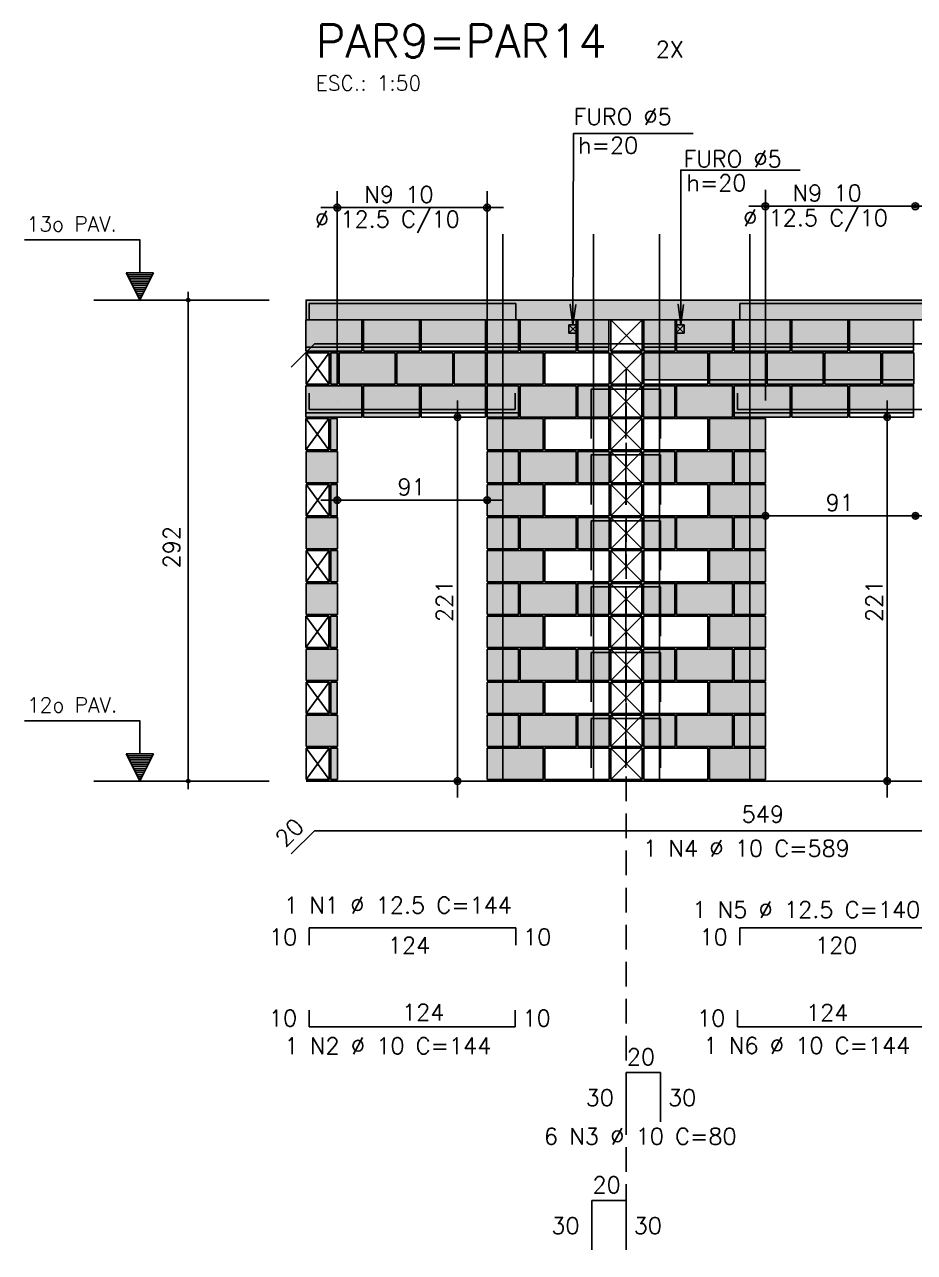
# Model space of a CAD drawing. Extents: x -1 to 122, y -1 to 61.
# Drawn here: x 73.77 to 84.57, y 22.25 to 37.16 of the extents above; entities that cross this region are included whole.
import ezdxf

# ---------------------------------------------------------------- set-up
doc = ezdxf.new("R2010")
doc.units = 0
doc.header["$MEASUREMENT"] = 0
doc.linetypes.add('ESTILO_TQS_0001', pattern=[0.45, 0.3, -0.15])
for name, color, linetype in [('PENA_01', 1, 'CONTINUOUS'), ('PENA_02', 2, 'CONTINUOUS'), ('PENA_03', 3, 'CONTINUOUS'), ('PENA_05', 5, 'CONTINUOUS'), ('PENA_06', 6, 'CONTINUOUS'), ('PENA_09', 254, 'CONTINUOUS'), ('PENA_11', 252, 'CONTINUOUS'), ('PENA_21', 100, 'CONTINUOUS'), ('PENA_23', 50, 'CONTINUOUS'), ('PENA_25', 210, 'CONTINUOUS')]:
    doc.layers.add(name, color=color, linetype=linetype)
doc.styles.get("Standard").update_dxf_attribs({"font": 'ROMANS.SHX'})

msp = doc.modelspace()

# ---------------------------------------------------------------- linework, layer by layer
at = {"layer": 'PENA_01', "linetype": 'Continuous'}
for p, q in [((77.565, 32.783), (77.565, 35.135)), ((79.385, 32.783), (79.385, 35.135)), ((82.765, 32.593), (82.765, 35.152)), ((77.365, 34.935), (79.585, 34.935)), ((82.565, 34.952), (84.785, 34.952)), ((74.609, 33.813), (76.74, 33.813)), ((80.377, 33.513), (80.477, 33.413)), ((80.477, 33.513), (80.377, 33.413)), ((81.677, 33.513), (81.777, 33.413)), ((81.777, 33.513), (81.677, 33.413)), ((77.185, 33.243), (77.865, 33.243)), ((77.885, 33.243), (78.565, 33.243)), ((78.585, 33.243), (79.365, 33.243)), ((79.385, 33.243), (79.765, 33.243)), ((79.785, 33.243), (80.465, 33.243)), ((80.485, 33.243), (80.865, 33.243)), ((81.287, 33.243), (81.667, 33.243)), ((81.687, 33.243), (82.367, 33.243)), ((82.385, 33.243), (83.065, 33.243)), ((83.085, 33.243), (83.765, 33.243)), ((83.785, 33.243), (84.565, 33.243)), ((81.287, 32.843), (82.067, 32.843)), ((82.087, 32.843), (82.767, 32.843)), ((82.787, 32.843), (83.467, 32.843)), ((83.487, 32.843), (84.167, 32.843)), ((84.187, 32.843), (84.567, 32.843)), ((79.025, 32.593), (79.025, 27.773)), ((84.245, 32.593), (84.245, 27.773)), ((77.185, 32.443), (77.865, 32.443)), ((77.885, 32.443), (78.565, 32.443)), ((78.585, 32.443), (79.365, 32.443)), ((79.175, 32.393), (79.225, 32.393)), ((79.385, 32.443), (79.765, 32.443)), ((82.385, 32.443), (83.065, 32.443)), ((83.085, 32.443), (83.765, 32.443)), ((83.785, 32.443), (84.565, 32.443)), ((84.375, 32.393), (84.445, 32.393)), ((77.366, 31.383), (79.586, 31.383)), ((77.566, 31.373), (77.566, 31.183)), ((82.566, 31.193), (84.786, 31.193)), ((82.766, 31.183), (82.766, 30.993)), ((74.609, 27.973), (76.74, 27.973)), ((78.989, 27.973), (79.225, 27.973)), ((84.277, 27.973), (84.445, 27.973))]:
    msp.add_line(p, q, dxfattribs=at)
at = {"layer": 'PENA_01', "linetype": 'ESTILO_TQS_0001'}
msp.add_line((81.072, 32.978), (81.072, 22.249), dxfattribs=at)
at = {"layer": 'PENA_01', "linetype": 'Continuous'}
for points in [[(80.377, 33.513), (80.377, 33.413), (80.477, 33.413), (80.477, 33.513), (80.377, 33.513)], [(81.677, 33.513), (81.677, 33.413), (81.777, 33.413), (81.777, 33.513), (81.677, 33.513)]]:
    msp.add_lwpolyline(points, dxfattribs=at)
at = {"layer": 'PENA_02', "linetype": 'Continuous'}
for p, q in [((81.267, 33.573), (80.887, 33.573)), ((80.887, 33.573), (80.887, 33.193)), ((81.267, 33.193), (81.267, 33.573)), ((77.467, 33.173), (77.187, 33.173)), ((77.187, 33.173), (77.187, 32.793)), ((77.467, 32.793), (77.467, 33.173)), ((80.887, 33.193), (81.267, 33.193)), ((81.267, 33.173), (80.887, 33.173)), ((80.887, 33.173), (80.887, 32.793)), ((81.267, 32.793), (81.267, 33.173)), ((77.187, 32.793), (77.467, 32.793)), ((81.265, 32.773), (80.885, 32.773)), ((80.885, 32.773), (80.885, 32.393)), ((80.887, 32.793), (81.267, 32.793)), ((81.265, 32.393), (81.265, 32.773)), ((77.465, 32.373), (77.185, 32.373)), ((77.185, 32.373), (77.185, 31.993)), ((77.465, 31.993), (77.465, 32.373)), ((80.885, 32.393), (81.265, 32.393)), ((81.265, 32.373), (80.885, 32.373)), ((80.885, 32.373), (80.885, 31.993)), ((81.265, 31.993), (81.265, 32.373)), ((77.185, 31.993), (77.465, 31.993)), ((80.885, 31.993), (81.265, 31.993)), ((81.266, 31.973), (80.886, 31.973)), ((80.886, 31.973), (80.886, 31.593)), ((81.266, 31.593), (81.266, 31.973)), ((77.466, 31.573), (77.186, 31.573)), ((77.186, 31.573), (77.186, 31.193)), ((77.466, 31.193), (77.466, 31.573)), ((80.886, 31.593), (81.266, 31.593)), ((81.266, 31.573), (80.886, 31.573)), ((80.886, 31.573), (80.886, 31.193)), ((81.266, 31.193), (81.266, 31.573)), ((77.186, 31.193), (77.466, 31.193)), ((80.886, 31.193), (81.266, 31.193)), ((81.267, 31.173), (80.887, 31.173)), ((80.887, 31.173), (80.887, 30.793)), ((81.267, 30.793), (81.267, 31.173)), ((77.467, 30.773), (77.187, 30.773)), ((77.187, 30.773), (77.187, 30.393)), ((77.467, 30.393), (77.467, 30.773)), ((80.887, 30.793), (81.267, 30.793)), ((81.267, 30.773), (80.887, 30.773)), ((80.887, 30.773), (80.887, 30.393)), ((81.267, 30.393), (81.267, 30.773)), ((77.187, 30.393), (77.467, 30.393)), ((81.265, 30.373), (80.885, 30.373)), ((80.885, 30.373), (80.885, 29.993)), ((80.887, 30.393), (81.267, 30.393)), ((81.265, 29.993), (81.265, 30.373)), ((77.465, 29.973), (77.185, 29.973)), ((77.185, 29.973), (77.185, 29.593)), ((77.465, 29.593), (77.465, 29.973)), ((80.885, 29.993), (81.265, 29.993)), ((81.265, 29.973), (80.885, 29.973)), ((80.885, 29.973), (80.885, 29.593)), ((81.265, 29.593), (81.265, 29.973)), ((77.185, 29.593), (77.465, 29.593)), ((80.885, 29.593), (81.265, 29.593)), ((81.266, 29.573), (80.886, 29.573)), ((80.886, 29.573), (80.886, 29.193)), ((81.266, 29.193), (81.266, 29.573)), ((77.466, 29.173), (77.186, 29.173)), ((77.186, 29.173), (77.186, 28.793)), ((77.466, 28.793), (77.466, 29.173)), ((80.886, 29.193), (81.266, 29.193)), ((81.266, 29.173), (80.886, 29.173)), ((80.886, 29.173), (80.886, 28.793)), ((81.266, 28.793), (81.266, 29.173)), ((77.186, 28.793), (77.466, 28.793)), ((80.886, 28.793), (81.266, 28.793)), ((81.267, 28.773), (80.887, 28.773)), ((80.887, 28.773), (80.887, 28.393)), ((81.267, 28.393), (81.267, 28.773)), ((77.467, 28.373), (77.187, 28.373)), ((77.187, 28.373), (77.187, 27.993)), ((77.467, 27.993), (77.467, 28.373)), ((80.887, 28.393), (81.267, 28.393)), ((81.267, 28.373), (80.887, 28.373)), ((80.887, 28.373), (80.887, 27.993)), ((81.267, 27.993), (81.267, 28.373)), ((77.187, 27.993), (77.467, 27.993)), ((77.187, 27.973), (88.367, 27.973)), ((80.887, 27.993), (81.267, 27.993))]:
    msp.add_line(p, q, dxfattribs=at)
for points in [[(77.187, 33.573), (77.187, 33.813), (88.367, 33.813), (88.367, 33.573), (77.187, 33.573)], [(77.185, 33.193), (77.865, 33.193), (77.865, 33.573), (77.185, 33.573), (77.185, 33.193)], [(77.885, 33.193), (78.565, 33.193), (78.565, 33.573), (77.885, 33.573), (77.885, 33.193)], [(78.585, 33.193), (79.365, 33.193), (79.365, 33.573), (78.585, 33.573), (78.585, 33.193)], [(79.385, 33.193), (79.765, 33.193), (79.765, 33.573), (79.385, 33.573), (79.385, 33.193)], [(79.785, 33.193), (80.465, 33.193), (80.465, 33.573), (79.785, 33.573), (79.785, 33.193)], [(80.485, 33.193), (80.865, 33.193), (80.865, 33.573), (80.485, 33.573), (80.485, 33.193)], [(81.287, 33.193), (81.667, 33.193), (81.667, 33.573), (81.287, 33.573), (81.287, 33.193)], [(81.687, 33.193), (82.367, 33.193), (82.367, 33.573), (81.687, 33.573), (81.687, 33.193)], [(82.385, 33.193), (83.065, 33.193), (83.065, 33.573), (82.385, 33.573), (82.385, 33.193)], [(83.085, 33.193), (83.765, 33.193), (83.765, 33.573), (83.085, 33.573), (83.085, 33.193)], [(83.785, 33.193), (84.565, 33.193), (84.565, 33.573), (83.785, 33.573), (83.785, 33.193)], [(77.487, 32.793), (77.567, 32.793), (77.567, 33.173), (77.487, 33.173), (77.487, 32.793)], [(77.587, 32.793), (78.267, 32.793), (78.267, 33.173), (77.587, 33.173), (77.587, 32.793)], [(78.287, 32.793), (78.967, 32.793), (78.967, 33.173), (78.287, 33.173), (78.287, 32.793)], [(78.987, 32.793), (79.367, 32.793), (79.367, 33.173), (78.987, 33.173), (78.987, 32.793)], [(79.387, 32.793), (80.067, 32.793), (80.067, 33.173), (79.387, 33.173), (79.387, 32.793)], [(80.087, 32.793), (80.867, 32.793), (80.867, 33.173), (80.087, 33.173), (80.087, 32.793)], [(81.287, 32.793), (82.067, 32.793), (82.067, 33.173), (81.287, 33.173), (81.287, 32.793)], [(82.087, 32.793), (82.767, 32.793), (82.767, 33.173), (82.087, 33.173), (82.087, 32.793)], [(82.787, 32.793), (83.467, 32.793), (83.467, 33.173), (82.787, 33.173), (82.787, 32.793)], [(83.487, 32.793), (84.167, 32.793), (84.167, 33.173), (83.487, 33.173), (83.487, 32.793)], [(84.187, 32.793), (84.567, 32.793), (84.567, 33.173), (84.187, 33.173), (84.187, 32.793)], [(77.185, 32.393), (77.865, 32.393), (77.865, 32.773), (77.185, 32.773), (77.185, 32.393)], [(77.885, 32.393), (78.565, 32.393), (78.565, 32.773), (77.885, 32.773), (77.885, 32.393)], [(78.585, 32.393), (79.365, 32.393), (79.365, 32.773), (78.585, 32.773), (78.585, 32.393)], [(79.385, 32.393), (79.765, 32.393), (79.765, 32.773), (79.385, 32.773), (79.385, 32.393)], [(79.785, 32.393), (80.465, 32.393), (80.465, 32.773), (79.785, 32.773), (79.785, 32.393)], [(80.485, 32.393), (80.865, 32.393), (80.865, 32.773), (80.485, 32.773), (80.485, 32.393)], [(81.285, 32.393), (81.665, 32.393), (81.665, 32.773), (81.285, 32.773), (81.285, 32.393)], [(81.685, 32.393), (82.365, 32.393), (82.365, 32.773), (81.685, 32.773), (81.685, 32.393)], [(82.385, 32.393), (83.065, 32.393), (83.065, 32.773), (82.385, 32.773), (82.385, 32.393)], [(83.085, 32.393), (83.765, 32.393), (83.765, 32.773), (83.085, 32.773), (83.085, 32.393)], [(83.785, 32.393), (84.565, 32.393), (84.565, 32.773), (83.785, 32.773), (83.785, 32.393)], [(77.485, 31.993), (77.565, 31.993), (77.565, 32.373), (77.485, 32.373), (77.485, 31.993)], [(79.385, 31.993), (80.065, 31.993), (80.065, 32.373), (79.385, 32.373), (79.385, 31.993)], [(80.085, 31.993), (80.865, 31.993), (80.865, 32.373), (80.085, 32.373), (80.085, 31.993)], [(81.285, 31.993), (82.065, 31.993), (82.065, 32.373), (81.285, 32.373), (81.285, 31.993)], [(82.085, 31.993), (82.765, 31.993), (82.765, 32.373), (82.085, 32.373), (82.085, 31.993)], [(77.187, 31.593), (77.567, 31.593), (77.567, 31.973), (77.187, 31.973), (77.187, 31.593)], [(79.386, 31.593), (79.766, 31.593), (79.766, 31.973), (79.386, 31.973), (79.386, 31.593)], [(79.786, 31.593), (80.466, 31.593), (80.466, 31.973), (79.786, 31.973), (79.786, 31.593)], [(80.486, 31.593), (80.866, 31.593), (80.866, 31.973), (80.486, 31.973), (80.486, 31.593)], [(81.286, 31.593), (81.666, 31.593), (81.666, 31.973), (81.286, 31.973), (81.286, 31.593)], [(81.686, 31.593), (82.366, 31.593), (82.366, 31.973), (81.686, 31.973), (81.686, 31.593)], [(82.386, 31.593), (82.766, 31.593), (82.766, 31.973), (82.386, 31.973), (82.386, 31.593)], [(77.486, 31.193), (77.566, 31.193), (77.566, 31.573), (77.486, 31.573), (77.486, 31.193)], [(79.386, 31.193), (80.066, 31.193), (80.066, 31.573), (79.386, 31.573), (79.386, 31.193)], [(80.086, 31.193), (80.866, 31.193), (80.866, 31.573), (80.086, 31.573), (80.086, 31.193)], [(81.286, 31.193), (82.066, 31.193), (82.066, 31.573), (81.286, 31.573), (81.286, 31.193)], [(82.086, 31.193), (82.766, 31.193), (82.766, 31.573), (82.086, 31.573), (82.086, 31.193)], [(77.187, 30.793), (77.567, 30.793), (77.567, 31.173), (77.187, 31.173), (77.187, 30.793)], [(79.387, 30.793), (79.767, 30.793), (79.767, 31.173), (79.387, 31.173), (79.387, 30.793)], [(79.787, 30.793), (80.467, 30.793), (80.467, 31.173), (79.787, 31.173), (79.787, 30.793)], [(80.487, 30.793), (80.867, 30.793), (80.867, 31.173), (80.487, 31.173), (80.487, 30.793)], [(81.287, 30.793), (81.667, 30.793), (81.667, 31.173), (81.287, 31.173), (81.287, 30.793)], [(81.687, 30.793), (82.367, 30.793), (82.367, 31.173), (81.687, 31.173), (81.687, 30.793)], [(82.387, 30.793), (82.767, 30.793), (82.767, 31.173), (82.387, 31.173), (82.387, 30.793)], [(77.487, 30.393), (77.567, 30.393), (77.567, 30.773), (77.487, 30.773), (77.487, 30.393)], [(79.387, 30.393), (80.067, 30.393), (80.067, 30.773), (79.387, 30.773), (79.387, 30.393)], [(80.087, 30.393), (80.867, 30.393), (80.867, 30.773), (80.087, 30.773), (80.087, 30.393)], [(81.287, 30.393), (82.067, 30.393), (82.067, 30.773), (81.287, 30.773), (81.287, 30.393)], [(82.087, 30.393), (82.767, 30.393), (82.767, 30.773), (82.087, 30.773), (82.087, 30.393)], [(77.187, 29.993), (77.567, 29.993), (77.567, 30.373), (77.187, 30.373), (77.187, 29.993)], [(79.385, 29.993), (79.765, 29.993), (79.765, 30.373), (79.385, 30.373), (79.385, 29.993)], [(79.785, 29.993), (80.465, 29.993), (80.465, 30.373), (79.785, 30.373), (79.785, 29.993)], [(80.485, 29.993), (80.865, 29.993), (80.865, 30.373), (80.485, 30.373), (80.485, 29.993)], [(81.285, 29.993), (81.665, 29.993), (81.665, 30.373), (81.285, 30.373), (81.285, 29.993)], [(81.685, 29.993), (82.365, 29.993), (82.365, 30.373), (81.685, 30.373), (81.685, 29.993)], [(82.385, 29.993), (82.765, 29.993), (82.765, 30.373), (82.385, 30.373), (82.385, 29.993)], [(77.485, 29.593), (77.565, 29.593), (77.565, 29.973), (77.485, 29.973), (77.485, 29.593)], [(79.385, 29.593), (80.065, 29.593), (80.065, 29.973), (79.385, 29.973), (79.385, 29.593)], [(80.085, 29.593), (80.865, 29.593), (80.865, 29.973), (80.085, 29.973), (80.085, 29.593)], [(81.285, 29.593), (82.065, 29.593), (82.065, 29.973), (81.285, 29.973), (81.285, 29.593)], [(82.085, 29.593), (82.765, 29.593), (82.765, 29.973), (82.085, 29.973), (82.085, 29.593)], [(77.187, 29.193), (77.567, 29.193), (77.567, 29.573), (77.187, 29.573), (77.187, 29.193)], [(79.386, 29.193), (79.766, 29.193), (79.766, 29.573), (79.386, 29.573), (79.386, 29.193)], [(79.786, 29.193), (80.466, 29.193), (80.466, 29.573), (79.786, 29.573), (79.786, 29.193)], [(80.486, 29.193), (80.866, 29.193), (80.866, 29.573), (80.486, 29.573), (80.486, 29.193)], [(81.286, 29.193), (81.666, 29.193), (81.666, 29.573), (81.286, 29.573), (81.286, 29.193)], [(81.686, 29.193), (82.366, 29.193), (82.366, 29.573), (81.686, 29.573), (81.686, 29.193)], [(82.386, 29.193), (82.766, 29.193), (82.766, 29.573), (82.386, 29.573), (82.386, 29.193)], [(77.486, 28.793), (77.566, 28.793), (77.566, 29.173), (77.486, 29.173), (77.486, 28.793)], [(79.386, 28.793), (80.066, 28.793), (80.066, 29.173), (79.386, 29.173), (79.386, 28.793)], [(80.086, 28.793), (80.866, 28.793), (80.866, 29.173), (80.086, 29.173), (80.086, 28.793)], [(81.286, 28.793), (82.066, 28.793), (82.066, 29.173), (81.286, 29.173), (81.286, 28.793)], [(82.086, 28.793), (82.766, 28.793), (82.766, 29.173), (82.086, 29.173), (82.086, 28.793)], [(77.187, 28.393), (77.567, 28.393), (77.567, 28.773), (77.187, 28.773), (77.187, 28.393)], [(79.387, 28.393), (79.767, 28.393), (79.767, 28.773), (79.387, 28.773), (79.387, 28.393)], [(79.787, 28.393), (80.467, 28.393), (80.467, 28.773), (79.787, 28.773), (79.787, 28.393)], [(80.487, 28.393), (80.867, 28.393), (80.867, 28.773), (80.487, 28.773), (80.487, 28.393)], [(81.287, 28.393), (81.667, 28.393), (81.667, 28.773), (81.287, 28.773), (81.287, 28.393)], [(81.687, 28.393), (82.367, 28.393), (82.367, 28.773), (81.687, 28.773), (81.687, 28.393)], [(82.387, 28.393), (82.767, 28.393), (82.767, 28.773), (82.387, 28.773), (82.387, 28.393)], [(77.487, 27.993), (77.567, 27.993), (77.567, 28.373), (77.487, 28.373), (77.487, 27.993)], [(79.387, 27.993), (80.067, 27.993), (80.067, 28.373), (79.387, 28.373), (79.387, 27.993)], [(80.087, 27.993), (80.867, 27.993), (80.867, 28.373), (80.087, 28.373), (80.087, 27.993)], [(81.287, 27.993), (82.067, 27.993), (82.067, 28.373), (81.287, 28.373), (81.287, 27.993)], [(82.087, 27.993), (82.767, 27.993), (82.767, 28.373), (82.087, 28.373), (82.087, 27.993)]]:
    msp.add_lwpolyline(points, dxfattribs=at)
for centre, radius in [((77.565, 34.935), 0.0416), ((77.565, 34.935), 0.0208), ((79.385, 34.935), 0.0416), ((79.385, 34.935), 0.0208), ((82.765, 34.952), 0.0416), ((82.765, 34.952), 0.0208), ((84.585, 34.952), 0.0416), ((84.585, 34.952), 0.0208), ((75.755, 33.813), 0.02), ((75.755, 33.813), 0.01), ((79.025, 32.393), 0.04), ((79.025, 32.393), 0.02), ((84.245, 32.393), 0.04), ((84.245, 32.393), 0.02), ((77.566, 31.383), 0.04), ((77.566, 31.383), 0.02), ((79.386, 31.383), 0.04), ((79.386, 31.383), 0.02), ((82.766, 31.193), 0.04), ((82.766, 31.193), 0.02), ((84.586, 31.193), 0.04), ((84.586, 31.193), 0.02), ((75.755, 27.973), 0.02), ((75.755, 27.973), 0.01), ((79.025, 27.973), 0.04), ((79.025, 27.973), 0.02), ((84.245, 27.973), 0.04), ((84.245, 27.973), 0.02)]:
    msp.add_circle(centre, radius, dxfattribs=at)
at = {"layer": 'PENA_03', "linetype": 'Continuous'}
for p, q in [((75.168, 34.545), (73.768, 34.545)), ((75.168, 34.145), (75.168, 34.545)), ((75.169, 34.145), (75.169, 34.547)), ((75.168, 33.813), (75.003, 34.145)), ((75.003, 34.145), (75.168, 34.145)), ((75.168, 33.816), (75.005, 34.144)), ((75.332, 34.144), (75.005, 34.144)), ((75.334, 34.145), (75.168, 33.813)), ((75.332, 34.144), (75.168, 33.816)), ((75.169, 34.145), (75.334, 34.145)), ((75.322, 34.12), (75.015, 34.12)), ((75.309, 34.094), (75.028, 34.094)), ((75.296, 34.069), (75.041, 34.069)), ((75.283, 34.043), (75.054, 34.043)), ((75.271, 34.018), (75.066, 34.018)), ((75.258, 33.992), (75.079, 33.992)), ((75.245, 33.966), (75.092, 33.966)), ((75.232, 33.941), (75.105, 33.941)), ((75.22, 33.915), (75.117, 33.915)), ((75.207, 33.89), (75.13, 33.89)), ((75.194, 33.864), (75.143, 33.864)), ((75.755, 27.873), (75.755, 33.913)), ((75.181, 33.839), (75.156, 33.839)), ((80.887, 33.193), (81.267, 33.573)), ((81.267, 33.193), (80.887, 33.573)), ((77.187, 32.793), (77.467, 33.173)), ((77.467, 32.793), (77.187, 33.173)), ((80.887, 32.793), (81.267, 33.173)), ((81.267, 32.793), (80.887, 33.173)), ((80.885, 32.393), (81.265, 32.773)), ((81.265, 32.393), (80.885, 32.773)), ((77.565, 32.583), (77.565, 32.583)), ((79.385, 32.583), (79.385, 32.583)), ((77.185, 31.993), (77.465, 32.373)), ((77.465, 31.993), (77.185, 32.373)), ((78.975, 32.393), (78.975, 32.393)), ((80.885, 31.993), (81.265, 32.373)), ((81.265, 31.993), (80.885, 32.373)), ((82.765, 32.393), (82.765, 32.393)), ((84.175, 32.393), (84.175, 32.393)), ((80.886, 31.593), (81.266, 31.973)), ((81.266, 31.593), (80.886, 31.973)), ((77.186, 31.193), (77.466, 31.573)), ((77.466, 31.193), (77.186, 31.573)), ((77.566, 31.573), (77.566, 31.573)), ((80.886, 31.193), (81.266, 31.573)), ((81.266, 31.193), (80.886, 31.573)), ((79.386, 31.383), (79.386, 31.383)), ((82.766, 31.383), (82.766, 31.383)), ((80.887, 30.793), (81.267, 31.173)), ((81.267, 30.793), (80.887, 31.173)), ((77.187, 30.393), (77.467, 30.773)), ((77.467, 30.393), (77.187, 30.773)), ((80.887, 30.393), (81.267, 30.773)), ((81.267, 30.393), (80.887, 30.773)), ((80.885, 29.993), (81.265, 30.373)), ((81.265, 29.993), (80.885, 30.373)), ((77.185, 29.593), (77.465, 29.973)), ((77.465, 29.593), (77.185, 29.973)), ((80.885, 29.593), (81.265, 29.973)), ((81.265, 29.593), (80.885, 29.973)), ((80.886, 29.193), (81.266, 29.573)), ((81.266, 29.193), (80.886, 29.573)), ((77.186, 28.793), (77.466, 29.173)), ((77.466, 28.793), (77.186, 29.173)), ((80.886, 28.793), (81.266, 29.173)), ((81.266, 28.793), (80.886, 29.173)), ((75.168, 28.705), (73.768, 28.705)), ((75.168, 28.305), (75.168, 28.705)), ((75.169, 28.305), (75.169, 28.707)), ((80.887, 28.393), (81.267, 28.773)), ((81.267, 28.393), (80.887, 28.773)), ((77.187, 27.993), (77.467, 28.373)), ((77.467, 27.993), (77.187, 28.373)), ((80.887, 27.993), (81.267, 28.373)), ((81.267, 27.993), (80.887, 28.373)), ((75.168, 27.973), (75.003, 28.305)), ((75.003, 28.305), (75.168, 28.305)), ((75.168, 27.976), (75.005, 28.304)), ((75.332, 28.304), (75.005, 28.304)), ((75.322, 28.28), (75.015, 28.28)), ((75.309, 28.254), (75.028, 28.254)), ((75.296, 28.229), (75.041, 28.229)), ((75.283, 28.203), (75.054, 28.203)), ((75.334, 28.305), (75.168, 27.973)), ((75.332, 28.304), (75.168, 27.976)), ((75.169, 28.305), (75.334, 28.305)), ((75.271, 28.178), (75.066, 28.178)), ((75.258, 28.152), (75.079, 28.152)), ((75.245, 28.126), (75.092, 28.126)), ((75.232, 28.101), (75.105, 28.101)), ((75.22, 28.075), (75.117, 28.075)), ((75.207, 28.05), (75.13, 28.05)), ((75.194, 28.024), (75.143, 28.024)), ((75.181, 27.999), (75.156, 27.999)), ((78.789, 27.973), (78.789, 27.973)), ((84.077, 27.973), (84.077, 27.973))]:
    msp.add_line(p, q, dxfattribs=at)
for points in [[(81.886, 35.836), (80.436, 35.836), (80.427, 33.513), (80.395, 33.761), (80.427, 33.513), (80.461, 33.761)], [(83.188, 35.391), (81.736, 35.391), (81.736, 33.513), (81.704, 33.761), (81.736, 33.513), (81.769, 33.761)]]:
    msp.add_lwpolyline(points, dxfattribs=at)
at = {"layer": 'PENA_05', "linetype": 'Continuous'}
for p, q in [((77.225, 33.563), (77.225, 33.773)), ((77.225, 33.773), (79.735, 33.773)), ((79.735, 33.773), (79.735, 33.563)), ((82.453, 33.563), (82.453, 33.773)), ((82.453, 33.773), (84.882, 33.773)), ((77.287, 33.283), (77.004, 33)), ((88.267, 33.283), (77.287, 33.283)), ((77.225, 32.683), (77.225, 32.483)), ((79.725, 32.483), (79.725, 32.683)), ((80.65, 32.132), (80.65, 32.732)), ((80.65, 32.732), (81.07, 32.732)), ((81.07, 32.732), (81.07, 32.132)), ((81.07, 32.132), (81.07, 32.732)), ((81.07, 32.732), (81.49, 32.732)), ((81.49, 32.732), (81.49, 32.132)), ((82.425, 32.683), (82.425, 32.483)), ((77.225, 32.483), (79.725, 32.483)), ((82.425, 32.483), (84.922, 32.483)), ((80.65, 31.332), (80.65, 31.932)), ((80.65, 31.932), (81.07, 31.932)), ((81.07, 31.932), (81.07, 31.332)), ((81.07, 31.332), (81.07, 31.932)), ((81.07, 31.932), (81.49, 31.932)), ((81.49, 31.932), (81.49, 31.332)), ((80.65, 30.532), (80.65, 31.132)), ((80.65, 31.132), (81.07, 31.132)), ((81.07, 31.132), (81.07, 30.532)), ((81.07, 30.532), (81.07, 31.132)), ((81.07, 31.132), (81.49, 31.132)), ((81.49, 31.132), (81.49, 30.532)), ((80.65, 29.73), (80.65, 30.33)), ((80.65, 30.33), (81.07, 30.33)), ((81.07, 30.33), (81.07, 29.73)), ((81.07, 29.73), (81.07, 30.33)), ((81.07, 30.33), (81.49, 30.33)), ((81.49, 30.33), (81.49, 29.73)), ((80.65, 28.933), (80.65, 29.533)), ((80.65, 29.533), (81.07, 29.533)), ((81.07, 29.533), (81.07, 28.933)), ((81.07, 28.933), (81.07, 29.533)), ((81.07, 29.533), (81.49, 29.533)), ((81.49, 29.533), (81.49, 28.933)), ((80.65, 28.132), (80.65, 28.732)), ((80.65, 28.732), (81.07, 28.732)), ((81.07, 28.732), (81.07, 28.132)), ((81.07, 28.132), (81.07, 28.732)), ((81.07, 28.732), (81.49, 28.732)), ((81.49, 28.732), (81.49, 28.132)), ((77.287, 27.37), (77.004, 27.087)), ((88.267, 27.37), (77.287, 27.37)), ((77.225, 25.981), (77.225, 26.191)), ((77.225, 26.191), (79.735, 26.191)), ((79.735, 26.191), (79.735, 25.981)), ((82.453, 25.981), (82.453, 26.191)), ((82.453, 26.191), (84.882, 26.191)), ((77.225, 25.189), (77.225, 24.989)), ((79.725, 24.989), (79.725, 25.189)), ((82.425, 25.189), (82.425, 24.989)), ((77.225, 24.989), (79.725, 24.989)), ((82.425, 24.989), (84.922, 24.989)), ((81.072, 23.834), (81.072, 24.434)), ((81.072, 24.434), (81.492, 24.434)), ((81.492, 24.434), (81.492, 23.834)), ((80.655, 22.28), (80.655, 22.88)), ((80.655, 22.88), (81.075, 22.88)), ((81.075, 22.88), (81.075, 22.28))]:
    msp.add_line(p, q, dxfattribs=at)
for points in [[(79.577, 34.613), (79.577, 27.973)], [(80.677, 34.613), (80.677, 27.973)], [(81.477, 34.613), (81.477, 27.973)], [(82.577, 34.613), (82.577, 27.973)]]:
    msp.add_lwpolyline(points, dxfattribs=at)
at = {"layer": 'PENA_09', "linetype": 'Continuous'}
for points in [[(77.185, 33.243), (77.865, 33.243), (77.865, 33.573), (77.185, 33.573), (77.185, 33.243)], [(77.885, 33.243), (78.565, 33.243), (78.565, 33.573), (77.885, 33.573), (77.885, 33.243)], [(78.585, 33.243), (79.365, 33.243), (79.365, 33.573), (78.585, 33.573), (78.585, 33.243)], [(79.385, 33.243), (79.765, 33.243), (79.765, 33.573), (79.385, 33.573), (79.385, 33.243)], [(79.785, 33.243), (80.465, 33.243), (80.465, 33.573), (79.785, 33.573), (79.785, 33.243)], [(80.485, 33.243), (80.865, 33.243), (80.865, 33.573), (80.485, 33.573), (80.485, 33.243)], [(81.287, 33.243), (81.667, 33.243), (81.667, 33.573), (81.287, 33.573), (81.287, 33.243)], [(81.687, 33.243), (82.367, 33.243), (82.367, 33.573), (81.687, 33.573), (81.687, 33.243)], [(82.385, 33.243), (83.065, 33.243), (83.065, 33.573), (82.385, 33.573), (82.385, 33.243)], [(83.085, 33.243), (83.765, 33.243), (83.765, 33.573), (83.085, 33.573), (83.085, 33.243)], [(83.785, 33.243), (84.565, 33.243), (84.565, 33.573), (83.785, 33.573), (83.785, 33.243)], [(81.287, 32.843), (82.067, 32.843), (82.067, 33.173), (81.287, 33.173), (81.287, 32.843)], [(82.087, 32.843), (82.767, 32.843), (82.767, 33.173), (82.087, 33.173), (82.087, 32.843)], [(82.787, 32.843), (83.467, 32.843), (83.467, 33.173), (82.787, 33.173), (82.787, 32.843)], [(83.487, 32.843), (84.167, 32.843), (84.167, 33.173), (83.487, 33.173), (83.487, 32.843)], [(84.187, 32.843), (84.567, 32.843), (84.567, 33.173), (84.187, 33.173), (84.187, 32.843)], [(77.185, 32.443), (77.865, 32.443), (77.865, 32.773), (77.185, 32.773), (77.185, 32.443)], [(77.885, 32.443), (78.565, 32.443), (78.565, 32.773), (77.885, 32.773), (77.885, 32.443)], [(78.585, 32.443), (79.365, 32.443), (79.365, 32.773), (78.585, 32.773), (78.585, 32.443)], [(79.385, 32.443), (79.765, 32.443), (79.765, 32.773), (79.385, 32.773), (79.385, 32.443)], [(82.385, 32.443), (83.065, 32.443), (83.065, 32.773), (82.385, 32.773), (82.385, 32.443)], [(83.085, 32.443), (83.765, 32.443), (83.765, 32.773), (83.085, 32.773), (83.085, 32.443)], [(83.785, 32.443), (84.565, 32.443), (84.565, 32.773), (83.785, 32.773), (83.785, 32.443)]]:
    msp.add_lwpolyline(points, dxfattribs=at)
for points in [[(77.185, 33.243), (77.865, 33.243), (77.865, 33.573)], [(77.185, 33.243), (77.865, 33.573), (77.185, 33.573)], [(77.185, 33.243), (77.185, 33.573), (77.185, 33.243)], [(77.885, 33.243), (78.565, 33.243), (78.565, 33.573)], [(77.885, 33.243), (78.565, 33.573), (77.885, 33.573)], [(77.885, 33.243), (77.885, 33.573), (77.885, 33.243)], [(78.585, 33.243), (79.365, 33.243), (79.365, 33.573)], [(78.585, 33.243), (79.365, 33.573), (78.585, 33.573)], [(78.585, 33.243), (78.585, 33.573), (78.585, 33.243)], [(79.385, 33.243), (79.765, 33.243), (79.765, 33.573)], [(79.385, 33.243), (79.765, 33.573), (79.385, 33.573)], [(79.385, 33.243), (79.385, 33.573), (79.385, 33.243)], [(79.785, 33.243), (80.465, 33.243), (80.465, 33.573)], [(79.785, 33.243), (80.465, 33.573), (79.785, 33.573)], [(79.785, 33.243), (79.785, 33.573), (79.785, 33.243)], [(80.485, 33.243), (80.865, 33.243), (80.865, 33.573)], [(80.485, 33.243), (80.865, 33.573), (80.485, 33.573)], [(80.485, 33.243), (80.485, 33.573), (80.485, 33.243)], [(81.287, 33.243), (81.667, 33.243), (81.667, 33.573)], [(81.287, 33.243), (81.667, 33.573), (81.287, 33.573)], [(81.287, 33.243), (81.287, 33.573), (81.287, 33.243)], [(81.687, 33.243), (82.367, 33.243), (82.367, 33.573)], [(81.687, 33.243), (82.367, 33.573), (81.687, 33.573)], [(81.687, 33.243), (81.687, 33.573), (81.687, 33.243)], [(82.385, 33.243), (83.065, 33.243), (83.065, 33.573)], [(82.385, 33.243), (83.065, 33.573), (82.385, 33.573)], [(82.385, 33.243), (82.385, 33.573), (82.385, 33.243)], [(83.085, 33.243), (83.765, 33.243), (83.765, 33.573)], [(83.085, 33.243), (83.765, 33.573), (83.085, 33.573)], [(83.085, 33.243), (83.085, 33.573), (83.085, 33.243)], [(83.785, 33.243), (84.565, 33.243), (84.565, 33.573)], [(83.785, 33.243), (84.565, 33.573), (83.785, 33.573)], [(83.785, 33.243), (83.785, 33.573), (83.785, 33.243)], [(81.287, 32.843), (82.067, 32.843), (82.067, 33.173)], [(81.287, 32.843), (82.067, 33.173), (81.287, 33.173)], [(81.287, 32.843), (81.287, 33.173), (81.287, 32.843)], [(82.087, 32.843), (82.767, 32.843), (82.767, 33.173)], [(82.087, 32.843), (82.767, 33.173), (82.087, 33.173)], [(82.087, 32.843), (82.087, 33.173), (82.087, 32.843)], [(82.787, 32.843), (83.467, 32.843), (83.467, 33.173)], [(82.787, 32.843), (83.467, 33.173), (82.787, 33.173)], [(82.787, 32.843), (82.787, 33.173), (82.787, 32.843)], [(83.487, 32.843), (84.167, 32.843), (84.167, 33.173)], [(83.487, 32.843), (84.167, 33.173), (83.487, 33.173)], [(83.487, 32.843), (83.487, 33.173), (83.487, 32.843)], [(84.187, 32.843), (84.567, 32.843), (84.567, 33.173)], [(84.187, 32.843), (84.567, 33.173), (84.187, 33.173)], [(84.187, 32.843), (84.187, 33.173), (84.187, 32.843)], [(77.185, 32.443), (77.865, 32.443), (77.865, 32.773)], [(77.185, 32.443), (77.865, 32.773), (77.185, 32.773)], [(77.185, 32.443), (77.185, 32.773), (77.185, 32.443)], [(77.885, 32.443), (78.565, 32.443), (78.565, 32.773)], [(77.885, 32.443), (78.565, 32.773), (77.885, 32.773)], [(77.885, 32.443), (77.885, 32.773), (77.885, 32.443)], [(78.585, 32.443), (79.365, 32.443), (79.365, 32.773)], [(78.585, 32.443), (79.365, 32.773), (78.585, 32.773)], [(78.585, 32.443), (78.585, 32.773), (78.585, 32.443)], [(79.385, 32.443), (79.765, 32.443), (79.765, 32.773)], [(79.385, 32.443), (79.765, 32.773), (79.385, 32.773)], [(79.385, 32.443), (79.385, 32.773), (79.385, 32.443)], [(82.385, 32.443), (83.065, 32.443), (83.065, 32.773)], [(82.385, 32.443), (83.065, 32.773), (82.385, 32.773)], [(82.385, 32.443), (82.385, 32.773), (82.385, 32.443)], [(83.085, 32.443), (83.765, 32.443), (83.765, 32.773)], [(83.085, 32.443), (83.765, 32.773), (83.085, 32.773)], [(83.085, 32.443), (83.085, 32.773), (83.085, 32.443)], [(83.785, 32.443), (84.565, 32.443), (84.565, 32.773)], [(83.785, 32.443), (84.565, 32.773), (83.785, 32.773)], [(83.785, 32.443), (83.785, 32.773), (83.785, 32.443)]]:
    msp.add_solid(points, dxfattribs=at)
at = {"layer": 'PENA_11', "linetype": 'Continuous'}
for points in [[(77.187, 33.573), (77.187, 33.813), (88.367, 33.813)], [(77.187, 33.573), (88.367, 33.813), (88.367, 33.573)], [(77.187, 33.573), (88.367, 33.573), (77.187, 33.573)]]:
    msp.add_solid(points, dxfattribs=at)
at = {"layer": 'PENA_21', "linetype": 'Continuous'}
for points in [[(77.185, 33.193), (77.865, 33.193), (77.865, 33.243), (77.185, 33.243), (77.185, 33.193)], [(77.587, 32.793), (78.267, 32.793), (78.267, 33.173), (77.587, 33.173), (77.587, 32.793)], [(77.885, 33.193), (78.565, 33.193), (78.565, 33.243), (77.885, 33.243), (77.885, 33.193)], [(78.287, 32.793), (78.967, 32.793), (78.967, 33.173), (78.287, 33.173), (78.287, 32.793)], [(79.387, 32.793), (80.067, 32.793), (80.067, 33.173), (79.387, 33.173), (79.387, 32.793)], [(79.785, 33.193), (80.465, 33.193), (80.465, 33.243), (79.785, 33.243), (79.785, 33.193)], [(81.687, 33.193), (82.367, 33.193), (82.367, 33.243), (81.687, 33.243), (81.687, 33.193)], [(82.385, 33.193), (83.065, 33.193), (83.065, 33.243), (82.385, 33.243), (82.385, 33.193)], [(83.085, 33.193), (83.765, 33.193), (83.765, 33.243), (83.085, 33.243), (83.085, 33.193)], [(82.087, 32.793), (82.767, 32.793), (82.767, 32.843), (82.087, 32.843), (82.087, 32.793)], [(82.787, 32.793), (83.467, 32.793), (83.467, 32.843), (82.787, 32.843), (82.787, 32.793)], [(83.487, 32.793), (84.167, 32.793), (84.167, 32.843), (83.487, 32.843), (83.487, 32.793)], [(79.785, 32.393), (80.465, 32.393), (80.465, 32.773), (79.785, 32.773), (79.785, 32.393)], [(81.685, 32.393), (82.365, 32.393), (82.365, 32.773), (81.685, 32.773), (81.685, 32.393)], [(77.185, 32.393), (77.865, 32.393), (77.865, 32.443), (77.185, 32.443), (77.185, 32.393)], [(77.885, 32.393), (78.565, 32.393), (78.565, 32.443), (77.885, 32.443), (77.885, 32.393)], [(79.385, 31.993), (80.065, 31.993), (80.065, 32.373), (79.385, 32.373), (79.385, 31.993)], [(82.085, 31.993), (82.765, 31.993), (82.765, 32.373), (82.085, 32.373), (82.085, 31.993)], [(82.385, 32.393), (83.065, 32.393), (83.065, 32.443), (82.385, 32.443), (82.385, 32.393)], [(83.085, 32.393), (83.765, 32.393), (83.765, 32.443), (83.085, 32.443), (83.085, 32.393)], [(79.786, 31.593), (80.466, 31.593), (80.466, 31.973), (79.786, 31.973), (79.786, 31.593)], [(81.686, 31.593), (82.366, 31.593), (82.366, 31.973), (81.686, 31.973), (81.686, 31.593)], [(79.386, 31.193), (80.066, 31.193), (80.066, 31.573), (79.386, 31.573), (79.386, 31.193)], [(82.086, 31.193), (82.766, 31.193), (82.766, 31.573), (82.086, 31.573), (82.086, 31.193)], [(79.787, 30.793), (80.467, 30.793), (80.467, 31.173), (79.787, 31.173), (79.787, 30.793)], [(81.687, 30.793), (82.367, 30.793), (82.367, 31.173), (81.687, 31.173), (81.687, 30.793)], [(79.387, 30.393), (80.067, 30.393), (80.067, 30.773), (79.387, 30.773), (79.387, 30.393)], [(82.087, 30.393), (82.767, 30.393), (82.767, 30.773), (82.087, 30.773), (82.087, 30.393)], [(79.785, 29.993), (80.465, 29.993), (80.465, 30.373), (79.785, 30.373), (79.785, 29.993)], [(81.685, 29.993), (82.365, 29.993), (82.365, 30.373), (81.685, 30.373), (81.685, 29.993)], [(79.385, 29.593), (80.065, 29.593), (80.065, 29.973), (79.385, 29.973), (79.385, 29.593)], [(82.085, 29.593), (82.765, 29.593), (82.765, 29.973), (82.085, 29.973), (82.085, 29.593)], [(79.786, 29.193), (80.466, 29.193), (80.466, 29.573), (79.786, 29.573), (79.786, 29.193)], [(81.686, 29.193), (82.366, 29.193), (82.366, 29.573), (81.686, 29.573), (81.686, 29.193)], [(79.386, 28.793), (80.066, 28.793), (80.066, 29.173), (79.386, 29.173), (79.386, 28.793)], [(82.086, 28.793), (82.766, 28.793), (82.766, 29.173), (82.086, 29.173), (82.086, 28.793)], [(79.787, 28.393), (80.467, 28.393), (80.467, 28.773), (79.787, 28.773), (79.787, 28.393)], [(81.687, 28.393), (82.367, 28.393), (82.367, 28.773), (81.687, 28.773), (81.687, 28.393)], [(79.387, 27.993), (80.067, 27.993), (80.067, 28.373), (79.387, 28.373), (79.387, 27.993)], [(82.087, 27.993), (82.767, 27.993), (82.767, 28.373), (82.087, 28.373), (82.087, 27.993)]]:
    msp.add_lwpolyline(points, dxfattribs=at)
for points in [[(77.185, 33.193), (77.865, 33.193), (77.865, 33.243)], [(77.185, 33.193), (77.865, 33.243), (77.185, 33.243)], [(77.185, 33.193), (77.185, 33.243), (77.185, 33.193)], [(77.587, 32.793), (78.267, 32.793), (78.267, 33.173)], [(77.587, 32.793), (78.267, 33.173), (77.587, 33.173)], [(77.587, 32.793), (77.587, 33.173), (77.587, 32.793)], [(77.885, 33.193), (78.565, 33.193), (78.565, 33.243)], [(77.885, 33.193), (78.565, 33.243), (77.885, 33.243)], [(77.885, 33.193), (77.885, 33.243), (77.885, 33.193)], [(78.287, 32.793), (78.967, 32.793), (78.967, 33.173)], [(78.287, 32.793), (78.967, 33.173), (78.287, 33.173)], [(78.287, 32.793), (78.287, 33.173), (78.287, 32.793)], [(79.387, 32.793), (80.067, 32.793), (80.067, 33.173)], [(79.387, 32.793), (80.067, 33.173), (79.387, 33.173)], [(79.387, 32.793), (79.387, 33.173), (79.387, 32.793)], [(79.785, 33.193), (80.465, 33.193), (80.465, 33.243)], [(79.785, 33.193), (80.465, 33.243), (79.785, 33.243)], [(79.785, 33.193), (79.785, 33.243), (79.785, 33.193)], [(81.687, 33.193), (82.367, 33.193), (82.367, 33.243)], [(81.687, 33.193), (82.367, 33.243), (81.687, 33.243)], [(81.687, 33.193), (81.687, 33.243), (81.687, 33.193)], [(82.385, 33.193), (83.065, 33.193), (83.065, 33.243)], [(82.385, 33.193), (83.065, 33.243), (82.385, 33.243)], [(82.385, 33.193), (82.385, 33.243), (82.385, 33.193)], [(83.085, 33.193), (83.765, 33.193), (83.765, 33.243)], [(83.085, 33.193), (83.765, 33.243), (83.085, 33.243)], [(83.085, 33.193), (83.085, 33.243), (83.085, 33.193)], [(82.087, 32.793), (82.767, 32.793), (82.767, 32.843)], [(82.087, 32.793), (82.767, 32.843), (82.087, 32.843)], [(82.087, 32.793), (82.087, 32.843), (82.087, 32.793)], [(82.787, 32.793), (83.467, 32.793), (83.467, 32.843)], [(82.787, 32.793), (83.467, 32.843), (82.787, 32.843)], [(82.787, 32.793), (82.787, 32.843), (82.787, 32.793)], [(83.487, 32.793), (84.167, 32.793), (84.167, 32.843)], [(83.487, 32.793), (84.167, 32.843), (83.487, 32.843)], [(83.487, 32.793), (83.487, 32.843), (83.487, 32.793)], [(79.785, 32.393), (80.465, 32.393), (80.465, 32.773)], [(79.785, 32.393), (80.465, 32.773), (79.785, 32.773)], [(79.785, 32.393), (79.785, 32.773), (79.785, 32.393)], [(81.685, 32.393), (82.365, 32.393), (82.365, 32.773)], [(81.685, 32.393), (82.365, 32.773), (81.685, 32.773)], [(81.685, 32.393), (81.685, 32.773), (81.685, 32.393)], [(77.185, 32.393), (77.865, 32.393), (77.865, 32.443)], [(77.185, 32.393), (77.865, 32.443), (77.185, 32.443)], [(77.185, 32.393), (77.185, 32.443), (77.185, 32.393)], [(77.885, 32.393), (78.565, 32.393), (78.565, 32.443)], [(77.885, 32.393), (78.565, 32.443), (77.885, 32.443)], [(77.885, 32.393), (77.885, 32.443), (77.885, 32.393)], [(79.385, 31.993), (80.065, 31.993), (80.065, 32.373)], [(79.385, 31.993), (80.065, 32.373), (79.385, 32.373)], [(79.385, 31.993), (79.385, 32.373), (79.385, 31.993)], [(82.085, 31.993), (82.765, 31.993), (82.765, 32.373)], [(82.085, 31.993), (82.765, 32.373), (82.085, 32.373)], [(82.085, 31.993), (82.085, 32.373), (82.085, 31.993)], [(82.385, 32.393), (83.065, 32.393), (83.065, 32.443)], [(82.385, 32.393), (83.065, 32.443), (82.385, 32.443)], [(82.385, 32.393), (82.385, 32.443), (82.385, 32.393)], [(83.085, 32.393), (83.765, 32.393), (83.765, 32.443)], [(83.085, 32.393), (83.765, 32.443), (83.085, 32.443)], [(83.085, 32.393), (83.085, 32.443), (83.085, 32.393)], [(79.786, 31.593), (80.466, 31.593), (80.466, 31.973)], [(79.786, 31.593), (80.466, 31.973), (79.786, 31.973)], [(79.786, 31.593), (79.786, 31.973), (79.786, 31.593)], [(81.686, 31.593), (82.366, 31.593), (82.366, 31.973)], [(81.686, 31.593), (82.366, 31.973), (81.686, 31.973)], [(81.686, 31.593), (81.686, 31.973), (81.686, 31.593)], [(79.386, 31.193), (80.066, 31.193), (80.066, 31.573)], [(79.386, 31.193), (80.066, 31.573), (79.386, 31.573)], [(79.386, 31.193), (79.386, 31.573), (79.386, 31.193)], [(82.086, 31.193), (82.766, 31.193), (82.766, 31.573)], [(82.086, 31.193), (82.766, 31.573), (82.086, 31.573)], [(82.086, 31.193), (82.086, 31.573), (82.086, 31.193)], [(79.787, 30.793), (80.467, 30.793), (80.467, 31.173)], [(79.787, 30.793), (80.467, 31.173), (79.787, 31.173)], [(79.787, 30.793), (79.787, 31.173), (79.787, 30.793)], [(81.687, 30.793), (82.367, 30.793), (82.367, 31.173)], [(81.687, 30.793), (82.367, 31.173), (81.687, 31.173)], [(81.687, 30.793), (81.687, 31.173), (81.687, 30.793)], [(79.387, 30.393), (80.067, 30.393), (80.067, 30.773)], [(79.387, 30.393), (80.067, 30.773), (79.387, 30.773)], [(79.387, 30.393), (79.387, 30.773), (79.387, 30.393)], [(82.087, 30.393), (82.767, 30.393), (82.767, 30.773)], [(82.087, 30.393), (82.767, 30.773), (82.087, 30.773)], [(82.087, 30.393), (82.087, 30.773), (82.087, 30.393)], [(79.785, 29.993), (80.465, 29.993), (80.465, 30.373)], [(79.785, 29.993), (80.465, 30.373), (79.785, 30.373)], [(79.785, 29.993), (79.785, 30.373), (79.785, 29.993)], [(81.685, 29.993), (82.365, 29.993), (82.365, 30.373)], [(81.685, 29.993), (82.365, 30.373), (81.685, 30.373)], [(81.685, 29.993), (81.685, 30.373), (81.685, 29.993)], [(79.385, 29.593), (80.065, 29.593), (80.065, 29.973)], [(79.385, 29.593), (80.065, 29.973), (79.385, 29.973)], [(79.385, 29.593), (79.385, 29.973), (79.385, 29.593)], [(82.085, 29.593), (82.765, 29.593), (82.765, 29.973)], [(82.085, 29.593), (82.765, 29.973), (82.085, 29.973)], [(82.085, 29.593), (82.085, 29.973), (82.085, 29.593)], [(79.786, 29.193), (80.466, 29.193), (80.466, 29.573)], [(79.786, 29.193), (80.466, 29.573), (79.786, 29.573)], [(79.786, 29.193), (79.786, 29.573), (79.786, 29.193)], [(81.686, 29.193), (82.366, 29.193), (82.366, 29.573)], [(81.686, 29.193), (82.366, 29.573), (81.686, 29.573)], [(81.686, 29.193), (81.686, 29.573), (81.686, 29.193)], [(79.386, 28.793), (80.066, 28.793), (80.066, 29.173)], [(79.386, 28.793), (80.066, 29.173), (79.386, 29.173)], [(79.386, 28.793), (79.386, 29.173), (79.386, 28.793)], [(82.086, 28.793), (82.766, 28.793), (82.766, 29.173)], [(82.086, 28.793), (82.766, 29.173), (82.086, 29.173)], [(82.086, 28.793), (82.086, 29.173), (82.086, 28.793)], [(79.787, 28.393), (80.467, 28.393), (80.467, 28.773)], [(79.787, 28.393), (80.467, 28.773), (79.787, 28.773)], [(79.787, 28.393), (79.787, 28.773), (79.787, 28.393)], [(81.687, 28.393), (82.367, 28.393), (82.367, 28.773)], [(81.687, 28.393), (82.367, 28.773), (81.687, 28.773)], [(81.687, 28.393), (81.687, 28.773), (81.687, 28.393)], [(79.387, 27.993), (80.067, 27.993), (80.067, 28.373)], [(79.387, 27.993), (80.067, 28.373), (79.387, 28.373)], [(79.387, 27.993), (79.387, 28.373), (79.387, 27.993)], [(82.087, 27.993), (82.767, 27.993), (82.767, 28.373)], [(82.087, 27.993), (82.767, 28.373), (82.087, 28.373)], [(82.087, 27.993), (82.087, 28.373), (82.087, 27.993)]]:
    msp.add_solid(points, dxfattribs=at)
at = {"layer": 'PENA_23', "linetype": 'Continuous'}
for points in [[(78.987, 32.793), (79.367, 32.793), (79.367, 33.173), (78.987, 33.173), (78.987, 32.793)], [(79.385, 33.193), (79.765, 33.193), (79.765, 33.243), (79.385, 33.243), (79.385, 33.193)], [(80.485, 33.193), (80.865, 33.193), (80.865, 33.243), (80.485, 33.243), (80.485, 33.193)], [(81.287, 33.193), (81.667, 33.193), (81.667, 33.243), (81.287, 33.243), (81.287, 33.193)], [(84.187, 32.793), (84.567, 32.793), (84.567, 32.843), (84.187, 32.843), (84.187, 32.793)], [(80.485, 32.393), (80.865, 32.393), (80.865, 32.773), (80.485, 32.773), (80.485, 32.393)], [(81.285, 32.393), (81.665, 32.393), (81.665, 32.773), (81.285, 32.773), (81.285, 32.393)], [(79.385, 32.393), (79.765, 32.393), (79.765, 32.443), (79.385, 32.443), (79.385, 32.393)], [(77.187, 31.593), (77.567, 31.593), (77.567, 31.973), (77.187, 31.973), (77.187, 31.593)], [(79.386, 31.593), (79.766, 31.593), (79.766, 31.973), (79.386, 31.973), (79.386, 31.593)], [(80.486, 31.593), (80.866, 31.593), (80.866, 31.973), (80.486, 31.973), (80.486, 31.593)], [(81.286, 31.593), (81.666, 31.593), (81.666, 31.973), (81.286, 31.973), (81.286, 31.593)], [(82.386, 31.593), (82.766, 31.593), (82.766, 31.973), (82.386, 31.973), (82.386, 31.593)], [(77.187, 30.793), (77.567, 30.793), (77.567, 31.173), (77.187, 31.173), (77.187, 30.793)], [(79.387, 30.793), (79.767, 30.793), (79.767, 31.173), (79.387, 31.173), (79.387, 30.793)], [(80.487, 30.793), (80.867, 30.793), (80.867, 31.173), (80.487, 31.173), (80.487, 30.793)], [(81.287, 30.793), (81.667, 30.793), (81.667, 31.173), (81.287, 31.173), (81.287, 30.793)], [(82.387, 30.793), (82.767, 30.793), (82.767, 31.173), (82.387, 31.173), (82.387, 30.793)], [(77.187, 29.993), (77.567, 29.993), (77.567, 30.373), (77.187, 30.373), (77.187, 29.993)], [(79.385, 29.993), (79.765, 29.993), (79.765, 30.373), (79.385, 30.373), (79.385, 29.993)], [(80.485, 29.993), (80.865, 29.993), (80.865, 30.373), (80.485, 30.373), (80.485, 29.993)], [(81.285, 29.993), (81.665, 29.993), (81.665, 30.373), (81.285, 30.373), (81.285, 29.993)], [(82.385, 29.993), (82.765, 29.993), (82.765, 30.373), (82.385, 30.373), (82.385, 29.993)], [(77.187, 29.193), (77.567, 29.193), (77.567, 29.573), (77.187, 29.573), (77.187, 29.193)], [(79.386, 29.193), (79.766, 29.193), (79.766, 29.573), (79.386, 29.573), (79.386, 29.193)], [(80.486, 29.193), (80.866, 29.193), (80.866, 29.573), (80.486, 29.573), (80.486, 29.193)], [(81.286, 29.193), (81.666, 29.193), (81.666, 29.573), (81.286, 29.573), (81.286, 29.193)], [(82.386, 29.193), (82.766, 29.193), (82.766, 29.573), (82.386, 29.573), (82.386, 29.193)], [(77.187, 28.393), (77.567, 28.393), (77.567, 28.773), (77.187, 28.773), (77.187, 28.393)], [(79.387, 28.393), (79.767, 28.393), (79.767, 28.773), (79.387, 28.773), (79.387, 28.393)], [(80.487, 28.393), (80.867, 28.393), (80.867, 28.773), (80.487, 28.773), (80.487, 28.393)], [(81.287, 28.393), (81.667, 28.393), (81.667, 28.773), (81.287, 28.773), (81.287, 28.393)], [(82.387, 28.393), (82.767, 28.393), (82.767, 28.773), (82.387, 28.773), (82.387, 28.393)]]:
    msp.add_lwpolyline(points, dxfattribs=at)
for points in [[(78.987, 32.793), (79.367, 32.793), (79.367, 33.173)], [(78.987, 32.793), (79.367, 33.173), (78.987, 33.173)], [(78.987, 32.793), (78.987, 33.173), (78.987, 32.793)], [(79.385, 33.193), (79.765, 33.193), (79.765, 33.243)], [(79.385, 33.193), (79.765, 33.243), (79.385, 33.243)], [(79.385, 33.193), (79.385, 33.243), (79.385, 33.193)], [(80.485, 33.193), (80.865, 33.193), (80.865, 33.243)], [(80.485, 33.193), (80.865, 33.243), (80.485, 33.243)], [(80.485, 33.193), (80.485, 33.243), (80.485, 33.193)], [(81.287, 33.193), (81.667, 33.193), (81.667, 33.243)], [(81.287, 33.193), (81.667, 33.243), (81.287, 33.243)], [(81.287, 33.193), (81.287, 33.243), (81.287, 33.193)], [(84.187, 32.793), (84.567, 32.793), (84.567, 32.843)], [(84.187, 32.793), (84.567, 32.843), (84.187, 32.843)], [(84.187, 32.793), (84.187, 32.843), (84.187, 32.793)], [(80.485, 32.393), (80.865, 32.393), (80.865, 32.773)], [(80.485, 32.393), (80.865, 32.773), (80.485, 32.773)], [(80.485, 32.393), (80.485, 32.773), (80.485, 32.393)], [(81.285, 32.393), (81.665, 32.393), (81.665, 32.773)], [(81.285, 32.393), (81.665, 32.773), (81.285, 32.773)], [(81.285, 32.393), (81.285, 32.773), (81.285, 32.393)], [(79.385, 32.393), (79.765, 32.393), (79.765, 32.443)], [(79.385, 32.393), (79.765, 32.443), (79.385, 32.443)], [(79.385, 32.393), (79.385, 32.443), (79.385, 32.393)], [(77.187, 31.593), (77.567, 31.593), (77.567, 31.973)], [(77.187, 31.593), (77.567, 31.973), (77.187, 31.973)], [(77.187, 31.593), (77.187, 31.973), (77.187, 31.593)], [(79.386, 31.593), (79.766, 31.593), (79.766, 31.973)], [(79.386, 31.593), (79.766, 31.973), (79.386, 31.973)], [(79.386, 31.593), (79.386, 31.973), (79.386, 31.593)], [(80.486, 31.593), (80.866, 31.593), (80.866, 31.973)], [(80.486, 31.593), (80.866, 31.973), (80.486, 31.973)], [(80.486, 31.593), (80.486, 31.973), (80.486, 31.593)], [(81.286, 31.593), (81.666, 31.593), (81.666, 31.973)], [(81.286, 31.593), (81.666, 31.973), (81.286, 31.973)], [(81.286, 31.593), (81.286, 31.973), (81.286, 31.593)], [(82.386, 31.593), (82.766, 31.593), (82.766, 31.973)], [(82.386, 31.593), (82.766, 31.973), (82.386, 31.973)], [(82.386, 31.593), (82.386, 31.973), (82.386, 31.593)], [(77.187, 30.793), (77.567, 30.793), (77.567, 31.173)], [(77.187, 30.793), (77.567, 31.173), (77.187, 31.173)], [(77.187, 30.793), (77.187, 31.173), (77.187, 30.793)], [(79.387, 30.793), (79.767, 30.793), (79.767, 31.173)], [(79.387, 30.793), (79.767, 31.173), (79.387, 31.173)], [(79.387, 30.793), (79.387, 31.173), (79.387, 30.793)], [(80.487, 30.793), (80.867, 30.793), (80.867, 31.173)], [(80.487, 30.793), (80.867, 31.173), (80.487, 31.173)], [(80.487, 30.793), (80.487, 31.173), (80.487, 30.793)], [(81.287, 30.793), (81.667, 30.793), (81.667, 31.173)], [(81.287, 30.793), (81.667, 31.173), (81.287, 31.173)], [(81.287, 30.793), (81.287, 31.173), (81.287, 30.793)], [(82.387, 30.793), (82.767, 30.793), (82.767, 31.173)], [(82.387, 30.793), (82.767, 31.173), (82.387, 31.173)], [(82.387, 30.793), (82.387, 31.173), (82.387, 30.793)], [(77.187, 29.993), (77.567, 29.993), (77.567, 30.373)], [(77.187, 29.993), (77.567, 30.373), (77.187, 30.373)], [(77.187, 29.993), (77.187, 30.373), (77.187, 29.993)], [(79.385, 29.993), (79.765, 29.993), (79.765, 30.373)], [(79.385, 29.993), (79.765, 30.373), (79.385, 30.373)], [(79.385, 29.993), (79.385, 30.373), (79.385, 29.993)], [(80.485, 29.993), (80.865, 29.993), (80.865, 30.373)], [(80.485, 29.993), (80.865, 30.373), (80.485, 30.373)], [(80.485, 29.993), (80.485, 30.373), (80.485, 29.993)], [(81.285, 29.993), (81.665, 29.993), (81.665, 30.373)], [(81.285, 29.993), (81.665, 30.373), (81.285, 30.373)], [(81.285, 29.993), (81.285, 30.373), (81.285, 29.993)], [(82.385, 29.993), (82.765, 29.993), (82.765, 30.373)], [(82.385, 29.993), (82.765, 30.373), (82.385, 30.373)], [(82.385, 29.993), (82.385, 30.373), (82.385, 29.993)], [(77.187, 29.193), (77.567, 29.193), (77.567, 29.573)], [(77.187, 29.193), (77.567, 29.573), (77.187, 29.573)], [(77.187, 29.193), (77.187, 29.573), (77.187, 29.193)], [(79.386, 29.193), (79.766, 29.193), (79.766, 29.573)], [(79.386, 29.193), (79.766, 29.573), (79.386, 29.573)], [(79.386, 29.193), (79.386, 29.573), (79.386, 29.193)], [(80.486, 29.193), (80.866, 29.193), (80.866, 29.573)], [(80.486, 29.193), (80.866, 29.573), (80.486, 29.573)], [(80.486, 29.193), (80.486, 29.573), (80.486, 29.193)], [(81.286, 29.193), (81.666, 29.193), (81.666, 29.573)], [(81.286, 29.193), (81.666, 29.573), (81.286, 29.573)], [(81.286, 29.193), (81.286, 29.573), (81.286, 29.193)], [(82.386, 29.193), (82.766, 29.193), (82.766, 29.573)], [(82.386, 29.193), (82.766, 29.573), (82.386, 29.573)], [(82.386, 29.193), (82.386, 29.573), (82.386, 29.193)], [(77.187, 28.393), (77.567, 28.393), (77.567, 28.773)], [(77.187, 28.393), (77.567, 28.773), (77.187, 28.773)], [(77.187, 28.393), (77.187, 28.773), (77.187, 28.393)], [(79.387, 28.393), (79.767, 28.393), (79.767, 28.773)], [(79.387, 28.393), (79.767, 28.773), (79.387, 28.773)], [(79.387, 28.393), (79.387, 28.773), (79.387, 28.393)], [(80.487, 28.393), (80.867, 28.393), (80.867, 28.773)], [(80.487, 28.393), (80.867, 28.773), (80.487, 28.773)], [(80.487, 28.393), (80.487, 28.773), (80.487, 28.393)], [(81.287, 28.393), (81.667, 28.393), (81.667, 28.773)], [(81.287, 28.393), (81.667, 28.773), (81.287, 28.773)], [(81.287, 28.393), (81.287, 28.773), (81.287, 28.393)], [(82.387, 28.393), (82.767, 28.393), (82.767, 28.773)], [(82.387, 28.393), (82.767, 28.773), (82.387, 28.773)], [(82.387, 28.393), (82.387, 28.773), (82.387, 28.393)]]:
    msp.add_solid(points, dxfattribs=at)
at = {"layer": 'PENA_25', "linetype": 'Continuous'}
for points in [[(77.567, 33.173), (77.487, 33.173), (77.487, 32.793), (77.567, 32.793), (77.567, 33.173)], [(77.565, 32.373), (77.485, 32.373), (77.485, 31.993), (77.565, 31.993), (77.565, 32.373)], [(77.566, 31.573), (77.486, 31.573), (77.486, 31.193), (77.566, 31.193), (77.566, 31.573)], [(77.567, 30.773), (77.487, 30.773), (77.487, 30.393), (77.567, 30.393), (77.567, 30.773)], [(77.565, 29.973), (77.485, 29.973), (77.485, 29.593), (77.565, 29.593), (77.565, 29.973)], [(77.566, 29.173), (77.486, 29.173), (77.486, 28.793), (77.566, 28.793), (77.566, 29.173)], [(77.567, 28.373), (77.487, 28.373), (77.487, 27.993), (77.567, 27.993), (77.567, 28.373)]]:
    msp.add_lwpolyline(points, dxfattribs=at)
for points in [[(77.567, 33.173), (77.487, 33.173), (77.487, 32.793)], [(77.567, 33.173), (77.487, 32.793), (77.567, 32.793)], [(77.567, 33.173), (77.567, 32.793), (77.567, 33.173)], [(77.565, 32.373), (77.485, 32.373), (77.485, 31.993)], [(77.565, 32.373), (77.485, 31.993), (77.565, 31.993)], [(77.565, 32.373), (77.565, 31.993), (77.565, 32.373)], [(77.566, 31.573), (77.486, 31.573), (77.486, 31.193)], [(77.566, 31.573), (77.486, 31.193), (77.566, 31.193)], [(77.566, 31.573), (77.566, 31.193), (77.566, 31.573)], [(77.567, 30.773), (77.487, 30.773), (77.487, 30.393)], [(77.567, 30.773), (77.487, 30.393), (77.567, 30.393)], [(77.567, 30.773), (77.567, 30.393), (77.567, 30.773)], [(77.565, 29.973), (77.485, 29.973), (77.485, 29.593)], [(77.565, 29.973), (77.485, 29.593), (77.565, 29.593)], [(77.565, 29.973), (77.565, 29.593), (77.565, 29.973)], [(77.566, 29.173), (77.486, 29.173), (77.486, 28.793)], [(77.566, 29.173), (77.486, 28.793), (77.566, 28.793)], [(77.566, 29.173), (77.566, 28.793), (77.566, 29.173)], [(77.567, 28.373), (77.487, 28.373), (77.487, 27.993)], [(77.567, 28.373), (77.487, 27.993), (77.567, 27.993)], [(77.567, 28.373), (77.567, 27.993), (77.567, 28.373)]]:
    msp.add_solid(points, dxfattribs=at)

# ---------------------------------------------------------------- texts
at = {"layer": 'PENA_02', "linetype": 'Continuous'}
msp.add_text('2X', height=0.2, dxfattribs=at).set_placement((81.433, 36.757))
at = {"layer": 'PENA_03', "linetype": 'Continuous'}
for s, height, p in [('ESC.: 1:50', 0.18, (77.304, 36.358)), ('FURO %%c5', 0.2, (80.436, 35.94)), ('h=20', 0.2, (80.491, 35.592)), ('FURO %%c5', 0.2, (81.772, 35.427)), ('h=20', 0.2, (81.806, 35.136)), ('N9 10', 0.2, (77.895, 34.995)), ('N9 10', 0.2, (83.095, 35.012)), ('%%c 12.5 C/10', 0.2, (77.295, 34.695)), ('%%c 12.5 C/10', 0.2, (82.495, 34.712)), ('13o PAV.', 0.18, (73.793, 34.647)), ('91', 0.2, (78.296, 31.443)), ('91', 0.2, (83.496, 31.253)), ('12o PAV.', 0.18, (73.798, 28.807)), ('549', 0.2, (82.477, 27.47)), ('1 N4 %%c 10 C=589', 0.2, (81.279, 27.055)), ('1 N1 %%c 12.5 C=144', 0.2, (76.918, 26.366)), ('1 N5 %%c 12.5 C=140', 0.2, (81.877, 26.311)), ('10', 0.2, (76.737, 25.979)), ('10', 0.2, (79.822, 25.979)), ('10', 0.2, (81.965, 25.979)), ('124', 0.2, (78.18, 25.878)), ('120', 0.2, (83.368, 25.878)), ('124', 0.2, (78.352, 25.065)), ('124', 0.2, (83.258, 25.061)), ('10', 0.2, (76.735, 24.994)), ('10', 0.2, (79.815, 24.994)), ('10', 0.2, (81.935, 24.994)), ('1 N2 %%c 10 C=144', 0.2, (76.925, 24.658)), ('1 N6 %%c 10 C=144', 0.2, (82.013, 24.662)), ('20', 0.2, (81.082, 24.524)), ('30', 0.2, (80.582, 24.029)), ('30', 0.2, (81.582, 24.029)), ('6 N3 %%c 10 C=80', 0.2, (80.075, 23.558)), ('20', 0.2, (80.665, 22.97)), ('30', 0.2, (80.165, 22.475)), ('30', 0.2, (81.165, 22.475))]:
    msp.add_text(s, height=height, dxfattribs=at).set_placement(p)
for s, rotation, p in [('292', 90, (75.653, 30.555)), ('221', 90, (78.965, 29.903)), ('221', 90, (84.185, 29.903)), ('20', 45, (76.934, 27.158))]:
    msp.add_text(s, height=0.2, rotation=rotation, dxfattribs=at).set_placement(p)
at = {"layer": 'PENA_06', "linetype": 'Continuous'}
msp.add_text('PAR9=PAR14', height=0.4, dxfattribs=at).set_placement((77.304, 36.758))

doc.saveas('drawing.dxf')
